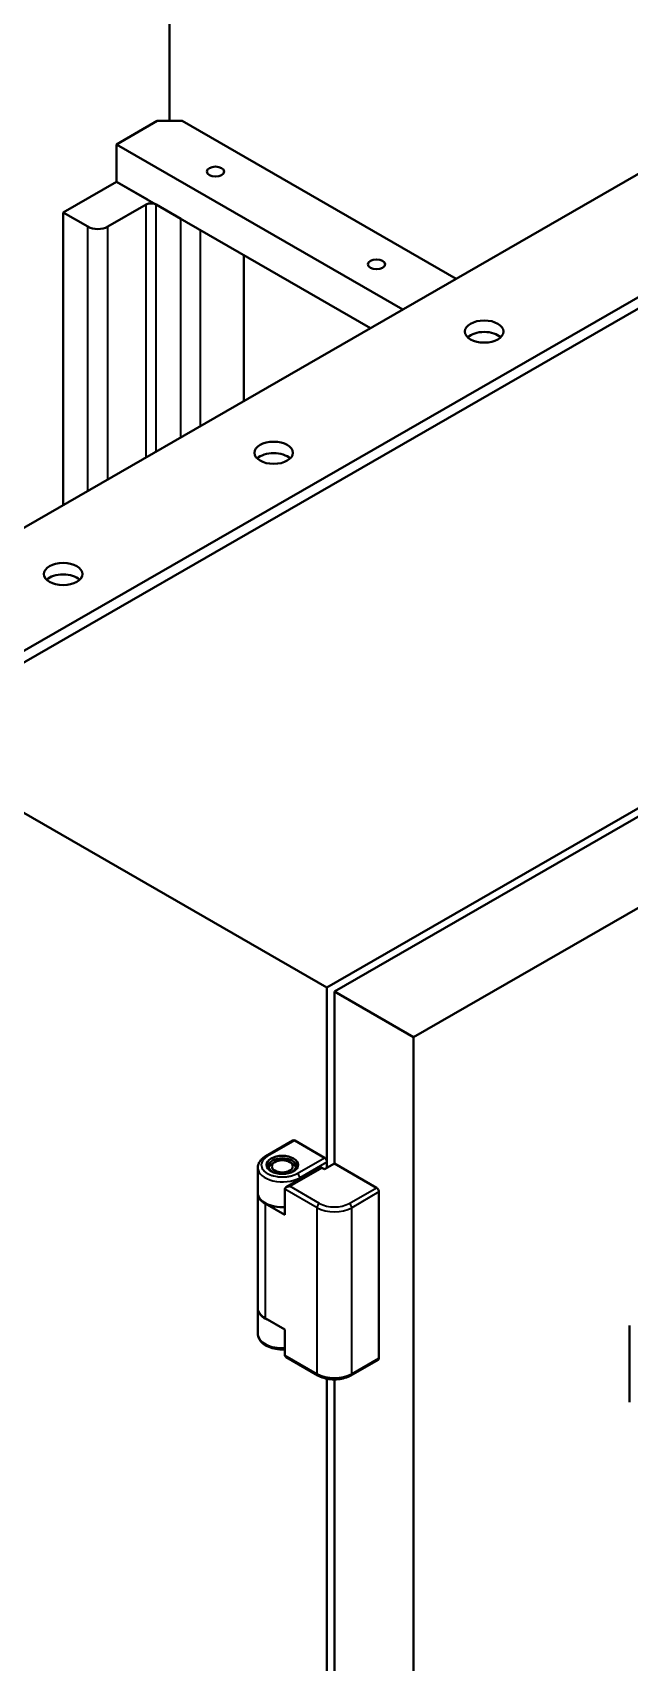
# Model space of a CAD drawing. Header units: millimetres. Extents: x 0 to 4200, y 0 to 2970.
# Drawn here: x 3587.6 to 3701.2, y 2125.2 to 2435.4 of the extents above; entities that cross this region are included whole.
import ezdxf

# ---------------------------------------------------------------- set-up
doc = ezdxf.new("R2010")
doc.units = ezdxf.units.MM
doc.header["$LTSCALE"] = 10
doc.layers.add('가시적인 것(ISO)', color=3, linetype='Continuous', lineweight=40, true_color=0x00ff00)
doc.layers.add('가시적인 좁은 것(ISO)', color=3, linetype='Continuous', lineweight=35, true_color=0x00ff00)

msp = doc.modelspace()

# ---------------------------------------------------------------- linework, layer by layer
at = {"layer": '가시적인 것(ISO)'}
for p, q in [((3613.716, 2418.593), (3613.716, 2584.986)), ((3811.517, 2471.079), (3552.905, 2322.154)), ((3852.247, 2471.079), (3552.905, 2298.7)), ((3552.905, 2296.52), (3852.247, 2468.899)), ((3603.581, 2414.114), (3611.359, 2418.593)), ((3611.359, 2418.593), (3616.073, 2418.593)), ((3616.073, 2418.593), (3668.223, 2388.562)), ((3658.088, 2382.725), (3603.581, 2414.114)), ((3603.581, 2407.028), (3603.581, 2414.114)), ((3593.446, 2401.192), (3603.581, 2407.028)), ((3609.49, 2403.625), (3603.581, 2407.028)), ((3651.936, 2379.182), (3603.581, 2407.028)), ((3593.446, 2401.192), (3598.16, 2398.477)), ((3593.446, 2345.5), (3593.446, 2401.192)), ((3601.931, 2398.477), (3609.238, 2402.685)), ((3611.123, 2402.685), (3615.837, 2399.97)), ((3893.495, 2397.566), (3643.65, 2253.691)), ((3894.909, 2396.752), (3645.065, 2252.876)), ((3627.858, 2393.048), (3627.858, 2365.317)), ((3660.149, 2244.189), (3909.994, 2388.065)), ((3561.091, 2301.234), (3643.65, 2253.691)), ((3643.65, 2253.691), (3643.65, 2219.36)), ((3645.065, 2252.876), (3660.149, 2244.189)), ((3645.065, 2252.876), (3645.065, 2220.174)), ((3660.149, 1879.018), (3660.149, 2244.189)), ((3637.189, 2224.55), (3632.004, 2221.564)), ((3643.179, 2221.26), (3637.522, 2224.518)), ((3630.498, 2219.358), (3630.498, 2214.534)), ((3633.745, 2220.442), (3633.272, 2220.167)), ((3642.375, 2219.393), (3635.914, 2215.672)), ((3636.585, 2220.442), (3637.058, 2220.167)), ((3643.179, 2219.088), (3642.707, 2219.36)), ((3645.065, 2220.174), (3643.179, 2219.088)), ((3643.65, 2219.36), (3643.65, 2220.444)), ((3653.078, 2215.559), (3645.065, 2220.174)), ((3635.636, 2215.286), (3635.636, 2210.381)), ((3630.498, 2192.651), (3630.498, 2214.453)), ((3635.636, 2210.381), (3631.865, 2212.552)), ((3653.55, 2183.131), (3653.55, 2214.743)), ((3630.498, 2192.57), (3630.498, 2187.746)), ((3631.865, 2190.751), (3635.636, 2188.579)), ((3635.636, 2188.579), (3635.636, 2183.674)), ((3701.217, 2189.336), (3701.217, 2174.71)), ((3641.903, 2179.839), (3635.914, 2183.288)), ((3653.411, 2182.825), (3648.226, 2179.839)), ((3643.65, 2179.21), (3643.65, 1952.295)), ((3645.065, 2179.075), (3645.065, 1953.109))]:
    msp.add_line(p, q, dxfattribs=at)
for centre, major_axis in [((3622.437, 2408.956), (-1.639, 0)), ((3653.078, 2391.311), (-1.639, 0)), ((3673.584, 2378.51), (-3.667, 0)), ((3633.515, 2355.436), (-3.667, 0)), ((3593.446, 2332.361), (-3.667, 0)), ((3635.165, 2219.903), (-3, 0)), ((3635.165, 2219.63), (-2, 0))]:
    msp.add_ellipse(centre, major_axis=major_axis, ratio=0.5758617, dxfattribs=at)
for centre, major_axis, ratio, start_param, end_param in [((3610.181, 2402.142), (1.333, 0), 0.5758617, 0.7853982, 2.3561945), ((3600.045, 2399.563), (2.667, 0), 0.5758617, 3.9269908, 5.4977871), ((3673.584, 2376.33), (-3.667, 0), 0.5758617, 3.6840618, 5.7407162), ((3633.515, 2353.256), (-3.667, 0), 0.5758617, 3.6840618, 5.7407162), ((3593.446, 2330.181), (-3.667, 0), 0.5758617, 3.6840618, 5.7407162), ((3637.522, 2223.973), (-0.333, 0.578), 0.5780931, 5.4997209, 6.2831853), ((3635.165, 2219.63), (-2.667, 0), 0.5758617, 2.4212129, 7.0035651), ((3643.179, 2220.715), (-0.333, 0.578), 0.5780931, 3.9289245, 5.4997209), ((3635.165, 2219.085), (-2.667, 0), 0.5758617, 5.5016397, 6.1047787), ((3635.165, 2219.085), (2.667, 0), 0.5758617, 0.1784066, 0.7815456), ((3642.707, 2218.815), (-0.333, 0.578), 0.5780931, 5.4997209, 6.2831853), ((3636.579, 2215.286), (0.943, 0), 0.5780931, 1.5707963, 3.1415927), ((3653.078, 2215.014), (-0.333, 0.578), 0.5780931, 3.9289245, 5.4997209), ((3635.165, 2214.453), (-4.667, 0), 0.5758617, 6.2679737, 7.0685835), ((3635.165, 2214.534), (-4.667, 0), 0.5758617, 0, 1.6719842), ((3635.165, 2192.57), (-4.667, 0), 0.5758617, 6.2679737, 7.2763775), ((3635.165, 2192.651), (-4.667, 0), 0.5758617, 0, 0.7853982), ((3636.579, 2183.674), (0.943, 0), 0.5780931, 3.1415927, 3.9289245), ((3653.078, 2183.403), (0.333, -0.578), 0.5780931, 0, 0.7873319)]:
    msp.add_ellipse(centre, major_axis=major_axis, ratio=ratio, start_param=start_param, end_param=end_param, dxfattribs=at)
for points, knots in [([(3630.498, 2219.358), (3630.498, 2219.539), (3630.523, 2219.72), (3630.62, 2220.07), (3630.69, 2220.238), (3630.87, 2220.556), (3630.978, 2220.706), (3631.225, 2220.985), (3631.364, 2221.114), (3631.666, 2221.354), (3631.83, 2221.464), (3632.004, 2221.564)], [5.49778714, 5.49778714, 5.49778714, 5.49778714, 5.65486678, 5.65486678, 5.81194641, 5.81194641, 5.96902604, 5.96902604, 6.12610567, 6.12610567, 6.28318531, 6.28318531, 6.28318531, 6.28318531]), ([(3630.498, 2187.746), (3630.498, 2187.453), (3630.565, 2187.162), (3630.817, 2186.601), (3631.013, 2186.335), (3631.532, 2185.827), (3631.872, 2185.596), (3632.656, 2185.206), (3633.106, 2185.051), (3634.054, 2184.841), (3634.551, 2184.784), (3635.246, 2184.774), (3635.442, 2184.778), (3635.636, 2184.791)], [0.7853982, 0.7853982, 0.7853982, 0.7853982, 1.0389168, 1.0389168, 1.3173777, 1.3173777, 1.6436739, 1.6436739, 1.9882917, 1.9882917, 2.330144, 2.330144, 2.4638967, 2.4638967, 2.4638967, 2.4638967]), ([(3641.903, 2179.839), (3642.252, 2179.638), (3642.643, 2179.476), (3643.479, 2179.231), (3643.924, 2179.148), (3644.833, 2179.065), (3645.296, 2179.065), (3646.205, 2179.148), (3646.65, 2179.231), (3647.486, 2179.476), (3647.877, 2179.638), (3648.226, 2179.839)], [1.5707963, 1.5707963, 1.5707963, 1.5707963, 1.8849556, 1.8849556, 2.1991149, 2.1991149, 2.5132741, 2.5132741, 2.8274334, 2.8274334, 3.1415927, 3.1415927, 3.1415927, 3.1415927])]:
    msp.add_open_spline(points, degree=3, knots=knots, dxfattribs=at)
at = {"layer": '가시적인 좁은 것(ISO)'}
for p, q in [((3609.238, 2354.594), (3609.238, 2402.685)), ((3611.123, 2355.68), (3611.123, 2402.685)), ((3598.16, 2348.215), (3598.16, 2398.477)), ((3601.931, 2350.387), (3601.931, 2398.477)), ((3615.837, 2358.395), (3615.837, 2399.97)), ((3619.609, 2360.566), (3619.609, 2397.798)), ((3637.522, 2224.518), (3632.337, 2221.532)), ((3637.993, 2218.274), (3643.179, 2221.26)), ((3636.579, 2215.831), (3642.707, 2219.36)), ((3643.65, 2220.444), (3638.465, 2217.458)), ((3641.765, 2211.757), (3635.636, 2215.286)), ((3642.236, 2212.573), (3636.579, 2215.831)), ((3638.465, 2217.458), (3638.465, 2217.141)), ((3647.893, 2212.573), (3653.078, 2215.559)), ((3631.865, 2212.552), (3631.865, 2190.751)), ((3641.765, 2180.145), (3641.765, 2211.757)), ((3653.55, 2214.743), (3648.364, 2211.757)), ((3648.364, 2180.145), (3648.364, 2211.757)), ((3635.636, 2183.674), (3641.765, 2180.145)), ((3648.364, 2180.145), (3653.55, 2183.131))]:
    msp.add_line(p, q, dxfattribs=at)
for centre, major_axis, ratio, start_param, end_param in [((3632.337, 2220.987), (-0.333, 0.578), 0.5780931, 5.4997209, 6.2831853), ((3635.165, 2219.358), (-4.667, 0), 0.5758617, 0, 2.3561945), ((3637.993, 2217.729), (-0.333, 0.578), 0.5780931, 3.9289245, 5.4997209), ((3642.236, 2212.028), (0.333, 0.578), 0.5780931, 0.7834645, 2.3542608), ((3645.065, 2213.657), (-4.667, 0), 0.5758617, 0.7853982, 2.3561945), ((3645.065, 2214.202), (-4, 0), 0.5758617, 0.7853982, 2.3561945), ((3647.893, 2212.028), (-0.333, 0.578), 0.5780931, 3.9289245, 5.4997209), ((3635.165, 2187.746), (-4.667, 0), 0.5758617, 0, 1.6719842), ((3642.236, 2180.416), (-0.333, -0.578), 0.5780931, 5.4958534, 6.2831853), ((3645.065, 2182.045), (4.667, 0), 0.5758617, 3.9269908, 5.4977871), ((3647.893, 2180.416), (0.333, -0.578), 0.5780931, 0, 0.7873319)]:
    msp.add_ellipse(centre, major_axis=major_axis, ratio=ratio, start_param=start_param, end_param=end_param, dxfattribs=at)
for points, knots in [([(3632.337, 2221.532), (3632.174, 2221.438), (3632.027, 2221.338), (3631.895, 2221.23), (3631.887, 2221.223), (3631.878, 2221.216), (3631.869, 2221.208), (3631.741, 2221.1), (3631.629, 2220.987), (3631.534, 2220.869), (3631.52, 2220.852), (3631.507, 2220.836), (3631.494, 2220.818), (3631.414, 2220.711), (3631.348, 2220.601), (3631.296, 2220.488), (3631.279, 2220.451), (3631.264, 2220.414), (3631.25, 2220.375), (3631.193, 2220.219), (3631.165, 2220.062), (3631.165, 2219.903), (3631.165, 2219.764), (3631.187, 2219.626), (3631.23, 2219.489), (3631.236, 2219.47), (3631.243, 2219.45), (3631.25, 2219.431), (3631.298, 2219.298), (3631.367, 2219.168), (3631.455, 2219.042), (3631.468, 2219.024), (3631.481, 2219.005), (3631.494, 2218.988), (3631.591, 2218.86), (3631.706, 2218.737), (3631.842, 2218.621), (3631.851, 2218.613), (3631.86, 2218.605), (3631.869, 2218.598), (3632.008, 2218.482), (3632.164, 2218.374), (3632.337, 2218.274)], [0, 0, 0, 0, 0.05859375, 0.05859375, 0.05859375, 0.0625, 0.0625, 0.0625, 0.1171875, 0.1171875, 0.1171875, 0.125, 0.125, 0.125, 0.171875, 0.171875, 0.171875, 0.1875, 0.1875, 0.1875, 0.25, 0.25, 0.25, 0.3046875, 0.3046875, 0.3046875, 0.3125, 0.3125, 0.3125, 0.3671875, 0.3671875, 0.3671875, 0.375, 0.375, 0.375, 0.43359375, 0.43359375, 0.43359375, 0.4375, 0.4375, 0.4375, 0.5, 0.5, 0.5, 0.5]), ([(3632.337, 2218.274), (3632.499, 2218.181), (3632.673, 2218.096), (3632.861, 2218.02), (3632.873, 2218.015), (3632.885, 2218.01), (3632.898, 2218.005), (3633.085, 2217.931), (3633.282, 2217.866), (3633.488, 2217.812), (3633.517, 2217.804), (3633.545, 2217.797), (3633.576, 2217.789), (3633.762, 2217.743), (3633.953, 2217.705), (3634.148, 2217.675), (3634.213, 2217.665), (3634.278, 2217.656), (3634.345, 2217.648), (3634.615, 2217.616), (3634.889, 2217.599), (3635.165, 2217.599), (3635.406, 2217.599), (3635.646, 2217.612), (3635.883, 2217.637), (3635.917, 2217.64), (3635.952, 2217.644), (3635.985, 2217.648), (3636.216, 2217.676), (3636.441, 2217.716), (3636.66, 2217.766), (3636.692, 2217.774), (3636.724, 2217.781), (3636.754, 2217.789), (3636.977, 2217.844), (3637.189, 2217.911), (3637.391, 2217.989), (3637.405, 2217.994), (3637.419, 2218), (3637.432, 2218.005), (3637.633, 2218.085), (3637.82, 2218.174), (3637.993, 2218.274)], [0.5, 0.5, 0.5, 0.5, 0.55859375, 0.55859375, 0.55859375, 0.5625, 0.5625, 0.5625, 0.6171875, 0.6171875, 0.6171875, 0.625, 0.625, 0.625, 0.671875, 0.671875, 0.671875, 0.6875, 0.6875, 0.6875, 0.75, 0.75, 0.75, 0.8046875, 0.8046875, 0.8046875, 0.8125, 0.8125, 0.8125, 0.8671875, 0.8671875, 0.8671875, 0.875, 0.875, 0.875, 0.93359375, 0.93359375, 0.93359375, 0.9375, 0.9375, 0.9375, 1, 1, 1, 1])]:
    msp.add_open_spline(points, degree=3, knots=knots, dxfattribs=at)

doc.saveas('drawing.dxf')
